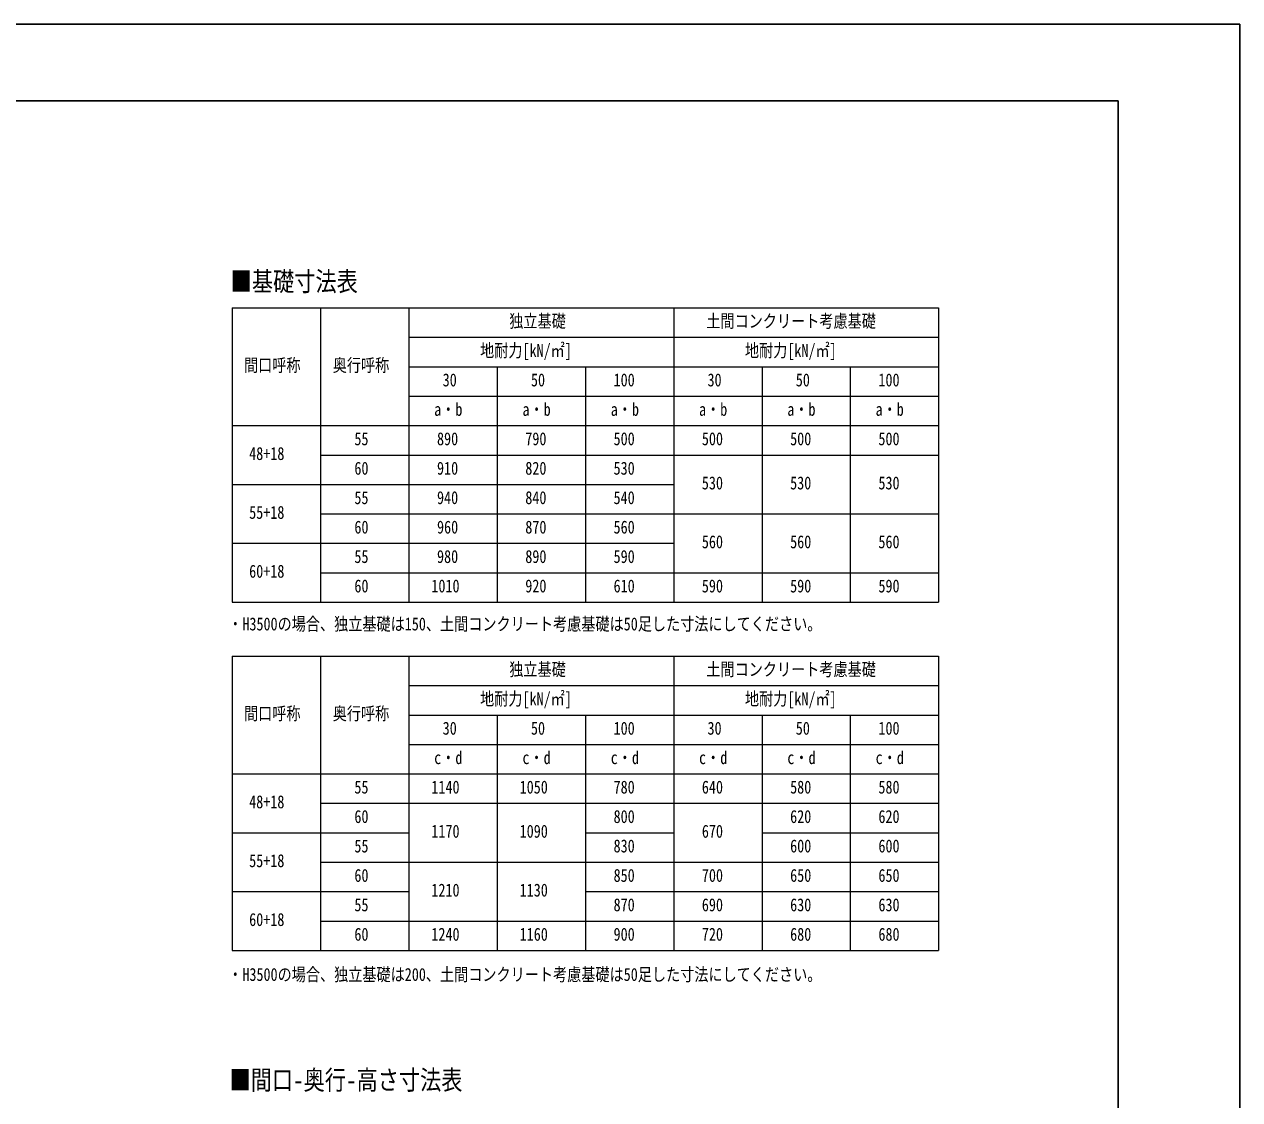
# Model space of a CAD drawing. Units: millimetres, scale not verified. Extents: x -16820 to 16820, y -11880 to 11880.
# Drawn here: x 4429 to 16820, y 919 to 11880 of the extents above; entities that cross this region are included whole.
import ezdxf
from ezdxf.enums import TextEntityAlignment as Align

# ---------------------------------------------------------------- set-up
doc = ezdxf.new("R2010")
doc.units = ezdxf.units.MM
doc.header["$LTSCALE"] = 50
doc.layers.add('0-1_TABLE1', color=7, linetype='Continuous', lineweight=18)
doc.layers.add('0-2_USER1', color=3, linetype='Continuous')
doc.layers.add('0-7_YKK_ZWAK', color=7, linetype='Continuous')
doc.styles.add('ＭＳ ゴシック', font='')
doc.styles.get('ＭＳ ゴシック').set_extended_font_data('MS Gothic')

msp = doc.modelspace()

# ---------------------------------------------------------------- linework, layer by layer
at = {"layer": '0-1_TABLE1'}
for p, q in [((6550.08, 8990), (13750.08, 8990)), ((6550.08, 8990), (6550.08, 5990)), ((7450.08, 8990), (7450.08, 5990)), ((8350.08, 8990), (8350.08, 5990)), ((11050.08, 8990), (11050.08, 5990)), ((13750.08, 8990), (13750.08, 5990)), ((8350.08, 8690), (13750.08, 8690)), ((8350.08, 8390), (13750.08, 8390)), ((9250.08, 8390), (9250.08, 5990)), ((10150.08, 8390), (10150.08, 5990)), ((11950.08, 8390), (11950.08, 5990)), ((12850.08, 8390), (12850.08, 5990)), ((8350.08, 8090), (13750.08, 8090)), ((6550.08, 7790), (13750.08, 7790)), ((7450.08, 7490), (13750.08, 7490)), ((6550.08, 7190), (11050.08, 7190)), ((7450.08, 6890), (13750.08, 6890)), ((6550.08, 6590), (11050.08, 6590)), ((7450.08, 6290), (13750.08, 6290)), ((6550.08, 5440), (13750.08, 5440)), ((6550.08, 5440), (6550.08, 2440)), ((7450.08, 5440), (7450.08, 2440)), ((8350.08, 5440), (8350.08, 2440)), ((11050.08, 5440), (11050.08, 2440)), ((8350.08, 5140), (13750.08, 5140)), ((8350.08, 4840), (13750.08, 4840)), ((9250.08, 4840), (9250.08, 2440)), ((10150.08, 4840), (10150.08, 2440)), ((11950.08, 4840), (11950.08, 2440)), ((12850.08, 4840), (12850.08, 2440)), ((8350.08, 4540), (13750.08, 4540)), ((6550.08, 4240), (13750.08, 4240)), ((7450.08, 3940), (13750.08, 3940)), ((6550.08, 3640), (8350.08, 3640)), ((10150.08, 3640), (11050.08, 3640)), ((11950.08, 3640), (13750.08, 3640)), ((7450.08, 3340), (13750.08, 3340)), ((6550.08, 3040), (8350.08, 3040)), ((10150.08, 3040), (13750.08, 3040)), ((7450.08, 2740), (13750.08, 2740))]:
    msp.add_line(p, q, dxfattribs=at)
for points in [[(6550.08, 5990), (7450.08, 5990), (13750.08, 5990)], [(13750.08, 5440), (13750.08, 3640), (13750.08, 3340), (13750.08, 2440)], [(6550.08, 2440), (7450.08, 2440), (13750.08, 2440)]]:
    msp.add_lwpolyline(points, dxfattribs=at)
at = {"layer": '0-7_YKK_ZWAK'}
for q in [(-15619.92, 11100), (15580.08, -10100)]:
    msp.add_line((15580.08, 11100), q, dxfattribs=at)
msp.add_lwpolyline([(-16820, -11880), (16820, -11880), (16820, 11880), (-16820, 11880)], close=True, dxfattribs=at)

# ---------------------------------------------------------------- texts
at = {"layer": '0-1_TABLE1', "style": 'ＭＳ ゴシック', "width": 0.8}
for s, p in [('独立基礎', (9373.68, 8750)), ('土間コンクリート考慮基礎', (11382.48, 8750)), ('地耐力[kN/㎡]', (9076.08, 8450)), ('地耐力[kN/㎡]', (11776.08, 8450)), ('間口呼称', (6668.88, 8300)), ('奥行呼称', (7573.68, 8300)), ('30', (8694.48, 8150)), ('50', (9594.48, 8150)), ('100', (10436.88, 8150)), ('30', (11394.48, 8150)), ('50', (12294.48, 8150)), ('100', (13136.88, 8150)), ('a・b', (8608.08, 7850)), ('a・b', (9508.08, 7850)), ('a・b', (10408.08, 7850)), ('a・b', (11308.08, 7850)), ('a・b', (12208.08, 7850)), ('a・b', (13108.08, 7850)), ('55', (7794.48, 7550)), ('890', (8636.88, 7550)), ('790', (9536.88, 7550)), ('500', (10436.88, 7550)), ('500', (11336.88, 7550)), ('500', (12236.88, 7550)), ('500', (13136.88, 7550)), ('48+18', (6721.68, 7400)), ('60', (7794.48, 7250)), ('910', (8636.88, 7250)), ('820', (9536.88, 7250)), ('530', (10436.88, 7250)), ('530', (11336.88, 7100)), ('530', (12236.88, 7100)), ('530', (13136.88, 7100)), ('55', (7794.48, 6950)), ('940', (8636.88, 6950)), ('840', (9536.88, 6950)), ('540', (10436.88, 6950)), ('55+18', (6721.68, 6800)), ('60', (7794.48, 6650)), ('960', (8636.88, 6650)), ('870', (9536.88, 6650)), ('560', (10436.88, 6650)), ('560', (11336.88, 6500)), ('560', (12236.88, 6500)), ('560', (13136.88, 6500)), ('55', (7794.48, 6350)), ('980', (8636.88, 6350)), ('890', (9536.88, 6350)), ('590', (10436.88, 6350)), ('60+18', (6721.68, 6200)), ('60', (7794.48, 6050)), ('1010', (8579.28, 6050)), ('920', (9536.88, 6050)), ('610', (10436.88, 6050)), ('590', (11336.88, 6050)), ('590', (12236.88, 6050)), ('590', (13136.88, 6050)), ('独立基礎', (9373.68, 5200)), ('土間コンクリート考慮基礎', (11382.48, 5200)), ('地耐力[kN/㎡]', (9076.08, 4900)), ('地耐力[kN/㎡]', (11776.08, 4900)), ('間口呼称', (6668.88, 4750)), ('奥行呼称', (7573.68, 4750)), ('30', (8694.48, 4600)), ('50', (9594.48, 4600)), ('100', (10436.88, 4600)), ('30', (11394.48, 4600)), ('50', (12294.48, 4600)), ('100', (13136.88, 4600)), ('c・d', (8608.08, 4300)), ('c・d', (9508.08, 4300)), ('c・d', (10408.08, 4300)), ('c・d', (11308.08, 4300)), ('c・d', (12208.08, 4300)), ('c・d', (13108.08, 4300)), ('55', (7794.48, 4000)), ('1140', (8579.28, 4000)), ('1050', (9479.28, 4000)), ('780', (10436.88, 4000)), ('640', (11336.88, 4000)), ('580', (12236.88, 4000)), ('580', (13136.88, 4000)), ('48+18', (6721.68, 3850)), ('60', (7794.48, 3700)), ('800', (10436.88, 3700)), ('620', (12236.88, 3700)), ('620', (13136.88, 3700)), ('1170', (8579.28, 3550)), ('1090', (9479.28, 3550)), ('670', (11336.88, 3550)), ('55', (7794.48, 3400)), ('830', (10436.88, 3400)), ('600', (12236.88, 3400)), ('600', (13136.88, 3400)), ('55+18', (6721.68, 3250)), ('60', (7794.48, 3100)), ('850', (10436.88, 3100)), ('700', (11336.88, 3100)), ('650', (12236.88, 3100)), ('650', (13136.88, 3100)), ('1210', (8579.28, 2950)), ('1130', (9479.28, 2950)), ('55', (7794.48, 2800)), ('870', (10436.88, 2800)), ('690', (11336.88, 2800)), ('630', (12236.88, 2800)), ('630', (13136.88, 2800)), ('60+18', (6721.68, 2650)), ('60', (7794.48, 2500)), ('1240', (8579.28, 2500)), ('1160', (9479.28, 2500)), ('900', (10436.88, 2500)), ('720', (11336.88, 2500)), ('680', (12236.88, 2500)), ('680', (13136.88, 2500))]:
    msp.add_text(s, height=132, dxfattribs=at).set_placement(p, align=Align.BOTTOM_LEFT)
at = {"layer": '0-2_USER1', "style": 'ＭＳ ゴシック', "width": 0.8}
for s, height, p in [('■基礎寸法表', 197.9, (6533.42, 9101.56)), ('・H3500の場合、独立基礎は150、土間コンクリート考慮基礎は50足した寸法にしてください。', 132, (6508.39, 5662.87)), ('・H3500の場合、独立基礎は200、土間コンクリート考慮基礎は50足した寸法にしてください。', 132, (6508.39, 2090.3)), ('■間口-奥行-高さ寸法表', 197.9, (6521.28, 961.77))]:
    msp.add_text(s, height=height, dxfattribs=at).set_placement(p, align=Align.BOTTOM_LEFT)

doc.saveas('drawing.dxf')
